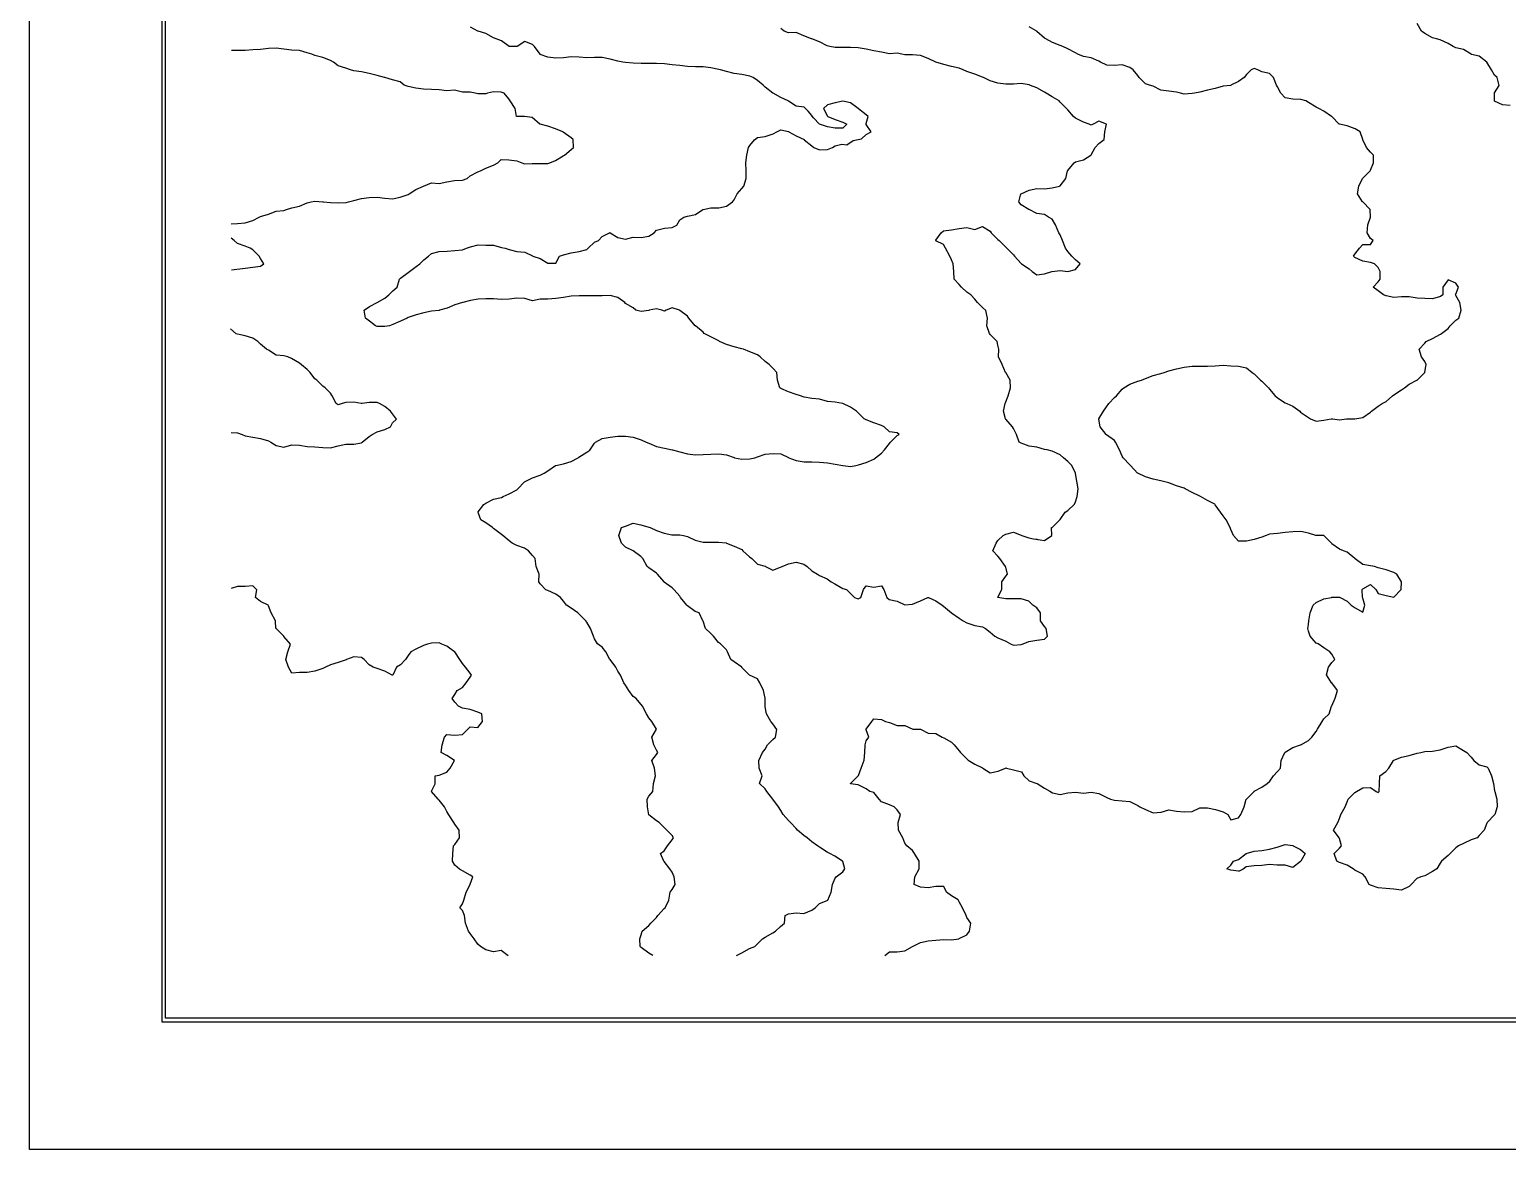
# Model space of a CAD drawing. Extents: x 597 to 1462, y 540 to 1101.
# Drawn here: x 596.9 to 783.2, y 540 to 681.2 of the extents above; entities that cross this region are included whole.
import ezdxf

# ---------------------------------------------------------------- set-up
doc = ezdxf.new("R2010")
doc.units = 0
for name, color, linetype in [('Frame_Outer', 7, 'CONTINUOUS'), ('Gridlinescont', 7, 'CONTINUOUS'), ('TEST', 7, 'CONTINUOUS')]:
    doc.layers.add(name, color=color, linetype=linetype)

msp = doc.modelspace()

# ---------------------------------------------------------------- linework, layer by layer
at = {"layer": 'Frame_Outer', "color": 7}
msp.add_lwpolyline([(596.917639, 1100.637229), (1462.392328, 1100.637229), (1462.392328, 539.962512), (596.917639, 539.962512), (596.917639, 1100.637229), (1462.392328, 1100.637229), (1462.392328, 539.962512), (596.917639, 539.962512), (596.917639, 1100.637229), (1462.392328, 1100.637229), (1462.392328, 539.962512), (596.917639, 539.962512), (596.917639, 1100.637229)], close=True, dxfattribs=at)
at = {"layer": 'Gridlinescont', "color": 7}
for points in [[(613.57383, 1084.539739), (613.57383, 556.05999)], [(613.57383, 556.060018), (1445.736137, 556.060018)]]:
    msp.add_lwpolyline(points, dxfattribs=at)
msp.add_lwpolyline([(614.04912, 1084.06444), (1445.260818, 1084.06444), (1445.260818, 556.535283), (614.04912, 556.535283), (614.04912, 1084.06444)], close=True, dxfattribs=at)
at = {"layer": 'TEST', "color": 7}
for points in [[(783.581985, 671.614976), (782.603662, 671.712738), (781.625225, 672.170389), (781.604623, 672.202901), (781.612808, 673.181309), (781.624661, 673.206145), (782.183743, 674.160564), (781.95091, 675.138972), (781.624746, 675.46508), (781.233614, 676.117324), (780.646563, 677.079645), (780.63471, 677.096296), (779.670159, 677.857252), (778.691836, 678.062681), (778.659324, 678.074535), (777.712525, 678.661557), (776.734117, 678.889875), (776.408009, 679.053112), (775.755765, 679.4443), (774.777357, 679.89151), (774.288181, 680.03152), (773.799034, 680.171418), (772.820598, 680.683933), (772.401328, 681.010097), (771.842274, 681.964545)], [(675.505832, 564.412284), (674.986599, 564.713082), (674.008248, 565.41192), (673.885848, 565.551507), (673.845264, 566.529859), (674.008586, 567.019035), (674.171824, 567.508267), (674.987164, 568.207106), (675.23185, 568.486618), (675.965572, 569.220396), (676.128894, 569.465083), (676.944234, 570.35445), (677.053058, 570.443265), (677.5034, 571.421673), (677.678181, 572.399996), (677.922867, 572.726161), (678.314027, 573.378348), (678.167074, 574.356756), (677.922388, 574.943806), (677.642959, 575.334995), (676.944149, 576.294155), (676.897159, 576.314757), (676.454578, 577.293109), (676.943754, 577.619245), (677.33497, 578.271517), (677.921992, 579.005295), (678.08523, 579.250021), (677.921992, 579.5761), (677.269749, 580.228429), (676.943584, 580.554508), (676.291341, 581.206752), (675.965176, 581.402417), (674.986825, 582.171303), (674.974972, 582.183156), (674.810859, 583.161508), (674.794208, 584.139803), (674.989845, 584.506946), (675.47902, 585.118409), (675.60142, 586.096817), (675.828496, 587.07514), (675.688514, 588.053492), (675.38123, 589.0319), (675.968253, 589.765677), (676.13149, 590.01042), (675.968253, 590.336472), (675.642088, 590.988828), (675.380976, 591.967152), (675.944207, 592.945475), (675.380976, 593.923911), (674.989845, 594.413031), (674.71036, 594.902319), (674.207158, 595.880614), (674.011578, 596.076194), (673.359334, 596.85891), (673.033283, 597.076192), (672.462545, 597.837148), (672.054931, 598.535987), (671.859351, 598.815472), (671.402772, 599.793823), (671.07658, 600.282999), (670.831893, 600.772231), (670.098115, 601.734552), (670.086262, 601.751204), (669.554781, 602.729555), (669.120018, 603.288609), (668.532911, 603.707963), (668.141779, 604.360179), (668.001768, 604.686286), (667.652377, 605.664694), (667.163202, 606.47995), (667.040802, 606.643272), (666.184709, 607.499365), (666.021472, 607.62168), (665.206132, 608.233142), (664.619194, 608.600172), (664.227978, 609.089348), (663.836733, 609.57858), (663.249795, 609.997906), (662.271387, 610.434617), (662.026672, 610.557017), (661.292866, 611.290823), (661.130052, 611.535509), (661.154888, 612.513833), (660.80544, 613.492241), (660.642147, 614.470592), (660.316039, 614.861809), (659.826807, 615.448831), (659.337631, 615.774939), (658.359279, 616.133812), (657.772285, 616.427154), (657.381041, 616.706667), (656.565701, 617.405506), (656.402463, 617.514359), (655.424112, 618.261768), (655.284158, 618.384083), (654.445534, 618.971105), (653.793319, 619.362322), (653.467126, 620.294078), (653.442291, 620.341068), (653.467126, 620.37358), (654.200932, 621.320351), (654.445647, 621.483589), (655.424055, 621.972764), (656.402407, 622.201167), (656.647094, 622.298957), (657.380815, 622.625121), (658.359223, 623.168681), (658.468076, 623.277534), (659.3378, 624.147146), (659.501038, 624.255999), (660.316378, 624.663556), (661.294673, 624.98972), (661.783961, 625.234435), (662.273024, 625.560514), (663.235458, 626.212843), (663.25211, 626.220745), (664.230518, 626.433512), (665.208813, 626.705208), (666.089374, 627.194384), (666.187164, 627.255682), (667.165572, 627.901181), (667.573129, 628.172876), (668.143839, 629.028969), (668.283821, 629.151312), (669.122416, 629.640545), (670.100824, 629.780442), (671.079176, 629.934366), (672.057584, 629.901854), (673.035879, 629.80604), (674.014315, 629.454984), (674.666503, 629.153824), (674.992639, 629.014322), (675.970962, 628.620198), (676.94937, 628.393094), (677.927806, 628.187665), (677.974796, 628.175811), (678.906609, 627.931125), (679.884961, 627.68641), (680.863369, 627.553032), (681.841777, 627.589692), (682.8201, 627.643032), (683.798452, 627.687623), (684.77686, 627.574706), (685.755211, 627.207196), (685.787723, 627.199012), (686.734522, 627.00346), (687.712818, 627.059171), (688.365118, 627.199097), (688.691282, 627.30795), (689.669577, 627.634114), (690.647985, 627.732722), (691.626337, 627.688103), (692.60466, 627.208551), (692.625262, 627.200367), (693.584507, 626.850976), (694.562859, 626.685255), (695.541267, 626.685255), (696.519618, 626.652743), (697.498026, 626.569995), (698.476322, 626.39736), (699.454758, 626.232062), (699.501748, 626.223878), (700.433561, 626.083867), (701.085833, 626.223878), (701.411884, 626.312665), (702.390292, 626.615094), (703.368644, 627.006226), (703.564224, 627.201862), (704.346995, 627.760888), (704.713997, 628.180214), (705.32546, 628.995554), (705.46547, 629.158791), (706.304037, 629.997358), (706.548752, 630.136974), (706.304037, 630.332554), (705.325742, 630.463025), (704.67347, 631.115382), (704.347278, 631.278224), (703.36887, 631.604303), (702.390546, 631.984936), (702.14586, 632.093705), (701.412054, 632.827511), (701.167367, 633.072198), (700.433561, 633.561458), (699.455153, 634.036861), (699.408163, 634.048715), (698.476434, 634.18864), (697.498026, 634.274549), (696.519675, 634.582312), (695.541323, 634.677647), (694.562915, 634.817544), (693.975893, 635.027038), (693.584677, 635.157622), (692.606353, 635.51644), (691.628002, 635.940507), (691.487991, 636.005785), (691.208507, 636.984136), (691.138431, 637.962431), (690.649255, 638.45172), (690.160023, 638.940896), (689.670847, 639.332084), (689.018603, 639.91905), (688.692439, 640.185891), (687.714088, 640.571294), (686.931429, 640.897458), (686.735849, 640.951616), (685.757441, 641.168899), (684.779033, 641.472542), (683.922996, 641.87516), (683.80071, 641.950796), (682.822302, 642.425973), (681.96618, 642.853963), (681.843865, 643.049515), (680.865429, 643.823453), (680.853576, 643.831638), (680.028697, 644.809933), (679.888799, 645.054648), (678.910448, 645.756816), (678.877936, 645.789328), (677.931052, 646.115493), (677.197274, 645.789328), (676.952531, 645.70057), (676.62648, 645.789328), (675.974236, 645.984908), (675.042451, 645.789328), (674.995489, 645.781144), (674.017081, 645.648951), (673.364922, 645.788962), (673.03873, 646.115041), (672.060406, 646.645054), (671.951553, 646.76737), (671.081829, 647.419613), (670.103506, 647.670452), (669.125098, 647.615504), (668.146774, 647.607602), (667.168423, 647.624253), (666.190015, 647.607602), (665.211607, 647.57509), (664.233255, 647.421645), (663.254932, 647.258803), (662.276524, 647.188727), (661.298116, 647.205378), (660.319764, 646.988096), (659.341413, 647.292529), (658.363005, 647.329133), (657.384597, 647.18963), (656.406273, 647.172979), (655.427922, 647.22155), (654.449514, 647.258182), (653.47119, 647.176733), (652.492754, 647.013496), (651.545983, 646.768781), (651.513471, 646.760596), (650.535063, 646.476624), (649.556712, 646.058568), (648.609913, 645.791756), (648.577401, 645.783571), (647.598993, 645.667352), (646.620641, 645.484077), (645.642233, 645.230754), (644.663882, 644.876819), (644.523928, 644.811513), (643.685304, 644.420297), (642.707009, 643.996342), (642.315793, 643.83302), (641.728742, 643.728288), (640.750334, 643.7608), (640.533108, 643.833274), (639.772152, 644.404012), (639.28292, 644.811541), (639.119682, 645.789949), (639.771926, 646.279125), (640.726458, 646.768273), (640.751294, 646.776457), (641.729589, 647.31028), (642.218878, 647.745128), (642.707997, 648.234304), (643.267107, 648.72348), (643.54662, 649.701888), (643.686518, 649.824175), (644.664926, 650.571584), (644.804936, 650.680381), (645.643503, 651.332653), (646.132679, 651.658789), (646.621855, 652.147936), (647.208962, 652.637112), (647.600093, 652.963276), (648.578501, 653.19611), (649.556825, 653.248688), (650.535233, 653.321924), (651.513584, 653.398378), (652.002816, 653.615689), (652.491992, 653.811269), (653.470344, 654.060443), (654.448752, 654.023783), (655.427075, 654.007132), (656.405483, 653.724458), (656.894659, 653.615576), (657.383835, 653.476018), (658.362243, 653.224332), (659.340594, 653.12657), (660.319002, 652.656529), (660.365174, 652.635927), (661.29693, 652.309875), (662.275338, 651.74656), (663.253746, 651.74656), (663.742922, 652.635927), (664.232098, 652.798854), (665.210421, 653.05497), (666.188829, 653.194924), (667.167237, 653.451097), (667.362817, 653.614335), (668.145589, 654.397106), (668.634652, 654.592686), (669.12394, 655.081862), (670.013364, 655.571038), (670.102179, 655.595873), (670.134691, 655.571038), (671.08149, 654.983987), (672.059898, 654.755698), (673.03825, 655.011843), (674.016658, 654.983056), (674.994981, 655.13523), (675.647225, 655.570078), (675.973389, 655.896186), (676.951797, 656.157298), (677.930149, 656.222576), (678.517171, 656.548768), (678.908331, 657.200928), (679.397563, 657.527064), (679.886739, 657.649463), (680.865062, 657.853228), (681.819566, 658.505415), (681.844402, 658.5136), (682.822753, 658.699386), (683.801161, 658.719989), (684.779513, 658.921749), (685.5622, 659.48086), (685.757836, 659.725546), (686.124866, 660.459352), (686.736329, 661.158191), (686.95364, 661.437676), (687.269926, 662.416027), (687.269926, 663.394435), (687.225307, 664.372787), (687.347707, 665.351195), (687.574811, 666.329518), (687.714737, 666.574205), (688.301787, 667.308011), (688.692891, 667.587496), (689.671355, 667.726998), (690.649763, 668.041732), (691.138911, 668.286419), (691.628058, 668.531134), (692.60641, 668.33307), (692.638922, 668.286108), (693.585806, 667.796848), (694.564129, 667.321445), (694.588964, 667.309591), (695.543496, 666.526904), (695.788183, 666.331324), (696.521989, 666.037898), (697.500312, 666.087287), (698.152669, 666.331974), (698.47872, 666.52761), (699.325839, 666.731064), (699.971958, 666.640979), (700.75727, 667.185724), (701.799996, 667.418557), (702.39224, 667.962315), (703.044455, 668.288479), (702.39224, 669.220208), (702.39224, 669.358384), (702.636954, 670.247863), (702.39224, 670.443443), (701.413832, 671.194606), (701.38132, 671.227118), (700.434492, 671.960896), (699.456084, 672.174058), (698.477733, 671.960896), (697.499325, 671.716181), (697.010177, 671.226949), (697.499325, 670.29522), (697.546315, 670.248202), (698.478071, 669.856957), (699.456508, 669.514509), (699.945655, 669.269794), (699.456508, 668.780618), (698.478071, 668.780618), (697.499748, 668.943489), (696.521396, 669.250349), (696.488884, 669.270951), (695.745596, 670.056234), (695.349102, 670.624574), (695.067218, 670.906852), (694.563903, 671.391964), (693.585608, 671.555201), (692.607144, 672.183569), (692.574632, 672.208405), (691.627861, 672.627702), (690.649537, 673.170782), (690.632886, 673.187434), (689.670565, 673.921155), (689.425822, 674.165842), (688.692044, 674.752892), (688.132962, 675.14408), (687.713636, 675.307374), (686.735313, 675.524657), (685.756989, 675.665853), (684.778581, 675.912543), (684.044775, 676.122065), (683.80006, 676.173824), (682.821652, 676.355124), (681.843301, 676.494626), (680.864893, 676.515229), (679.88657, 676.547741), (678.908162, 676.649284), (677.92981, 676.748683), (676.951515, 676.883331), (675.97305, 676.919935), (674.994755, 676.903284), (674.016347, 676.919935), (673.037996, 676.952447), (672.059588, 677.050266), (671.73348, 677.098836), (671.081264, 677.213813), (670.102856, 677.478989), (669.124505, 677.657834), (668.146097, 677.657834), (667.167745, 677.649649), (666.189337, 677.732284), (665.211014, 677.752886), (664.232606, 677.644033), (663.254254, 677.589874), (662.275846, 677.723253), (661.297495, 678.070273), (661.280844, 678.078458), (660.563153, 679.056809), (660.318466, 679.301496), (659.340058, 679.709138), (658.408273, 679.056866), (658.361311, 679.045012), (657.382903, 679.045012), (657.366252, 679.053197), (656.403931, 679.787003), (655.751687, 680.031689), (655.425523, 680.171587), (654.447171, 680.684102), (653.46882, 680.996353), (653.421858, 681.008206), (652.490045, 681.497439)], [(724.877956, 616.756649), (725.80977, 617.408921), (725.767549, 618.387216), (725.856421, 618.407818), (726.815553, 619.367035), (726.836155, 619.39187), (727.488484, 620.346402), (727.814563, 620.563629), (728.670656, 621.324585), (728.792971, 621.650749), (728.988636, 622.302993), (729.119164, 623.281401), (728.971025, 624.259724), (728.792971, 625.191565), (728.785069, 625.238555), (728.337295, 626.216963), (727.815579, 626.738708), (727.28867, 627.195315), (726.837171, 627.562317), (725.858763, 628.034051), (725.206576, 628.173949), (724.880412, 628.249612), (723.902088, 628.529887), (722.92368, 628.66335), (721.945272, 629.03038), (721.700529, 629.152752), (721.333528, 630.131103), (720.966441, 630.864881), (720.82691, 631.109568), (719.988287, 632.071889), (719.976434, 632.08854), (719.693675, 633.066892), (719.917082, 634.0453), (719.987186, 634.24088), (720.313322, 635.023567), (720.609571, 636.001975), (720.545845, 636.980298), (719.986791, 637.93483), (719.978607, 637.959666), (719.52787, 638.938017), (719.091413, 639.916425), (719.1202, 640.894833), (719.011318, 641.383924), (718.888947, 641.873156), (718.03291, 642.729165), (717.924086, 642.851564), (717.613528, 643.829916), (717.706746, 644.808324), (717.473913, 645.786676), (717.054672, 646.153734), (716.443181, 646.765253), (716.076094, 647.18455), (715.586947, 647.743548), (715.097771, 648.099176), (714.412874, 648.721815), (714.119532, 649.047894), (713.467176, 649.700166), (713.434664, 650.678574), (713.358238, 651.656926), (713.141012, 652.146158), (712.9237, 652.635334), (712.407347, 653.613629), (712.16266, 654.102805), (711.184337, 654.572874), (711.137347, 654.593476), (711.184337, 654.618312), (711.83658, 655.572788), (712.16266, 655.817474), (713.141068, 655.939846), (714.119476, 656.11663), (715.097828, 656.225483), (716.076179, 655.99265), (717.054587, 656.356011), (718.032995, 655.769045), (718.155282, 655.57338), (719.011403, 654.717316), (719.150906, 654.594972), (719.989585, 653.756321), (720.129483, 653.616395), (720.968078, 652.777828), (721.10806, 652.637846), (721.946627, 651.675609), (721.971463, 651.658958), (722.925995, 651.006714), (723.317211, 650.68055), (723.904233, 650.261196), (724.882585, 650.401206), (725.814426, 650.680719), (725.861388, 650.692573), (726.83974, 650.818613), (727.818148, 650.702761), (728.796556, 650.923318), (729.383493, 651.657124), (728.796556, 652.146299), (728.307323, 652.635447), (727.818148, 653.222497), (727.538635, 653.613686), (727.133166, 654.59215), (726.83974, 655.325843), (726.676897, 655.570558), (726.280798, 656.548966), (725.861501, 657.282744), (725.372325, 657.52743), (724.883149, 657.853538), (723.904741, 658.016832), (722.92639, 658.492235), (722.893878, 658.504089), (721.947079, 659.091139), (721.620914, 659.482356), (721.900399, 660.460679), (721.947417, 660.481281), (722.925712, 660.951238), (723.90412, 661.160731), (724.882472, 661.113769), (725.86088, 661.244297), (726.750303, 661.439934), (726.839062, 661.472446), (727.57284, 662.419216), (727.786115, 663.397653), (727.818627, 663.418255), (728.633883, 664.377472), (728.797205, 664.517002), (729.775528, 664.768632), (730.722355, 665.355654), (730.754867, 665.402644), (731.2441, 666.334457), (731.733275, 666.823633), (732.385519, 667.312809), (732.466968, 668.291217), (732.680159, 669.269625), (731.733332, 669.636626), (730.999554, 669.269625), (730.754867, 669.129642), (730.510124, 669.269625), (729.776346, 669.536381), (728.797995, 670.003402), (728.51851, 670.248146), (727.819672, 671.063373), (727.656434, 671.22661), (726.841122, 672.042006), (726.718723, 672.204877), (725.862602, 672.694053), (725.101646, 673.183285), (724.884363, 673.292138), (723.90604, 673.835642), (723.090784, 674.161778), (722.927462, 674.206369), (721.949054, 674.384338), (720.970703, 674.289455), (719.992351, 674.289455), (719.013943, 674.433473), (718.03562, 674.748574), (717.196968, 675.13979), (717.057071, 675.205097), (716.078634, 675.568063), (715.100311, 675.908959), (714.611135, 676.118452), (714.12196, 676.327946), (713.143552, 676.52601), (712.165228, 676.795616), (711.18682, 677.089071), (711.166218, 677.096973), (710.207029, 677.541699), (709.228621, 677.924703), (708.250298, 678.026162), (707.27189, 678.00556), (706.880758, 678.073236), (706.293651, 678.236107), (705.3153, 678.138289), (704.336948, 678.360934), (703.35854, 678.507774), (702.380132, 678.725113), (701.401809, 678.89693), (700.423457, 678.94869), (699.445049, 678.936836), (698.466641, 678.920185), (697.814454, 679.05077), (697.48829, 679.139528), (696.509995, 679.637651), (695.531558, 680.021473), (695.506723, 680.029657), (694.552191, 680.385286), (693.573783, 680.812175), (692.595431, 680.763604), (692.036349, 681.008291), (691.61708, 681.334455)], [(704.726556, 564.416912), (705.31784, 564.879), (706.296248, 564.879), (707.274571, 565.022623), (708.236892, 565.55622), (708.252697, 565.564405), (709.231105, 566.045566), (710.209513, 566.267731), (711.187864, 566.37173), (712.166216, 566.459247), (713.144624, 566.383583), (714.076352, 566.534262), (714.123371, 566.546115), (715.101779, 567.02149), (715.42783, 567.510666), (715.5907, 568.489102), (715.101609, 569.222908), (714.992756, 569.467595), (714.542358, 570.445918), (714.123117, 571.179724), (713.983106, 571.424411), (713.144539, 571.958008), (712.533048, 572.402734), (712.165962, 573.13654), (711.187639, 573.13654), (710.209287, 572.946294), (709.230879, 573.025147), (708.448192, 573.38069), (708.53204, 574.359014), (709.067811, 575.337422), (709.092647, 576.31583), (708.498597, 577.294181), (708.25391, 577.685398), (707.520104, 578.272364), (707.27539, 578.598528), (707.030703, 579.250783), (706.459993, 580.229191), (706.419381, 581.207514), (706.716477, 582.185866), (706.297151, 582.772973), (705.905991, 583.164104), (705.318969, 583.430946), (704.340645, 583.816376), (704.014481, 584.142512), (703.362237, 584.981192), (702.873062, 585.12109), (702.383829, 585.447254), (701.405478, 585.95977), (700.427126, 586.08327), (700.410475, 586.099921), (700.427126, 586.132433), (701.373954, 587.079317), (701.406466, 587.111829), (701.773467, 588.0586), (702.140554, 589.036951), (702.222031, 590.015359), (702.246867, 590.993711), (702.386821, 591.482943), (702.712957, 591.972119), (702.386821, 592.861599), (702.374968, 592.950386), (702.386821, 592.982898), (703.120599, 593.929669), (703.365285, 594.255776), (704.343693, 594.174384), (704.832869, 593.929669), (705.322101, 593.789715), (706.300453, 593.440267), (707.278776, 593.440267), (708.257184, 592.964892), (709.23562, 592.964892), (709.260456, 592.953039), (710.214988, 592.463863), (711.193311, 592.409704), (711.97597, 591.974828), (712.17155, 591.852541), (713.149958, 591.322584), (713.476066, 590.99642), (714.128366, 590.213762), (714.267897, 590.018182), (715.106492, 589.179502), (715.269814, 589.039604), (716.085069, 588.550428), (717.063477, 588.075025), (717.095989, 588.063172), (718.042788, 587.476178), (719.02114, 587.67173), (719.952868, 588.062946), (719.999858, 588.074799), (720.088645, 588.062946), (720.978125, 587.818259), (721.95642, 587.573544), (722.282584, 587.084369), (722.934828, 586.432125), (723.913264, 586.125236), (723.945776, 586.104634), (724.892576, 585.517584), (725.544848, 585.126396), (725.870899, 584.930816), (726.849307, 584.735151), (727.827715, 584.930816), (728.806066, 585.004052), (729.784418, 584.908661), (730.762826, 585.028182), (731.741149, 584.83263), (732.719557, 584.365101), (733.208733, 584.147875), (733.697909, 584.008288), (734.676317, 583.938212), (735.654668, 583.854364), (736.633076, 583.332535), (736.877763, 583.169297), (737.611541, 582.843133), (738.589892, 582.435604), (739.568216, 582.516997), (740.546624, 582.792813), (741.52506, 582.609876), (742.503383, 582.539829), (743.481735, 582.597967), (744.460143, 583.046361), (745.438466, 583.058215), (746.416874, 582.84096), (747.395226, 582.555746), (747.982248, 582.18866), (748.373464, 581.536388), (749.351816, 581.7975), (749.631301, 582.18866), (750.050655, 583.167068), (750.318201, 584.145363), (750.330055, 584.157216), (751.296271, 585.123545), (751.308124, 585.135398), (752.286419, 585.665186), (752.938691, 586.100034), (753.264884, 586.426085), (753.754003, 587.078357), (754.243179, 587.63744), (754.610293, 588.056709), (754.73258, 589.035117), (755.19788, 590.013525), (755.222716, 590.046037), (756.201067, 590.666672), (757.132796, 590.992836), (757.179757, 591.004689), (758.158109, 591.53617), (758.592957, 591.971018), (759.136517, 592.669857), (759.314486, 592.949257), (759.897529, 593.927693), (760.114868, 594.253829), (760.767112, 594.906101), (761.079306, 595.884509), (761.09116, 595.917021), (761.510514, 596.863848), (761.824712, 597.842144), (761.090934, 598.788971), (761.066098, 598.821483), (760.437674, 599.799891), (760.670508, 600.778214), (761.089833, 601.365265), (761.481078, 601.756396), (761.089833, 602.408725), (760.845118, 602.734804), (760.111425, 603.224037), (759.377648, 603.713212), (759.132933, 603.822066), (758.350274, 604.69179), (758.154581, 605.343949), (758.078946, 605.670141), (758.154581, 606.159317), (758.219887, 606.648465), (758.350387, 607.626873), (758.741632, 608.605281), (759.132792, 608.960824), (760.1112, 609.387742), (761.042928, 609.583406), (761.089918, 609.59526), (762.068241, 609.603444), (762.157057, 609.582842), (763.04648, 609.093582), (763.535656, 608.604434), (764.024832, 608.278354), (765.00324, 607.715039), (765.247954, 608.604434), (765.00324, 609.493886), (764.956278, 609.582673), (764.914057, 610.560996), (765.002873, 610.649811), (765.981168, 611.213099), (766.63344, 610.560855), (766.959604, 610.071707), (767.937927, 609.826964), (768.916279, 609.628957), (769.84812, 610.56077), (769.864771, 611.539122), (769.309273, 612.517445), (768.918057, 612.734728), (767.939705, 613.076443), (766.96141, 613.332616), (766.472234, 613.495853), (765.982946, 613.577302), (765.004651, 613.713192), (764.026243, 614.458118), (764.00564, 614.473922), (763.046424, 615.28915), (762.557248, 615.4525), (762.0681, 615.64808), (761.089749, 616.34181), (761.064913, 616.430597), (760.110381, 617.385101), (759.132086, 617.396954), (759.099574, 617.408808), (758.152747, 617.702234), (757.174395, 617.897814), (756.196072, 617.861154), (755.217664, 617.776459), (754.239256, 617.639807), (753.260904, 617.542807), (752.841607, 617.409457), (752.282609, 617.164742), (751.304145, 616.891353), (750.32585, 616.656855), (749.347442, 616.677457), (748.69517, 617.411263), (748.36909, 618.145041), (748.293454, 618.389728), (747.781644, 619.368164), (747.390513, 619.857311), (747.064348, 620.346487), (746.412105, 621.24957), (746.33074, 621.324415), (745.433838, 621.792312), (744.530783, 622.302852), (744.455119, 622.335364), (743.476796, 622.807719), (742.613535, 623.281147), (742.498557, 623.344026), (741.520206, 623.672194), (740.541798, 624.024548), (739.703174, 624.259385), (739.56322, 624.299969), (738.584869, 624.483357), (737.606546, 624.771393), (736.628138, 625.234435), (736.619953, 625.242619), (735.713738, 626.221027), (735.648431, 626.291103), (734.800551, 627.199605), (734.670023, 627.37763), (734.343859, 628.178069), (733.844523, 629.156477), (733.691446, 629.378642), (732.713151, 630.090238), (732.637487, 630.134829), (731.8975, 631.113237), (731.73415, 632.044965), (731.725966, 632.091983), (731.73415, 632.103837), (732.304888, 633.068388), (732.712502, 633.611948), (732.991902, 634.046852), (733.69074, 634.799398), (733.935455, 635.025316), (734.669261, 635.825755), (734.864898, 636.003781), (735.647585, 636.464142), (736.625993, 636.842291), (737.115168, 636.982245), (737.604316, 637.177769), (738.582639, 637.569014), (739.561047, 637.82688), (739.980317, 637.96023), (740.539399, 638.177456), (741.517807, 638.394796), (742.496158, 638.632568), (743.474566, 638.742606), (744.45289, 638.75446), (745.431241, 638.766313), (746.409649, 638.808505), (747.388057, 638.873783), (748.366409, 638.798938), (749.344732, 638.762306), (750.32314, 638.548748), (751.056946, 637.961698), (751.301633, 637.798376), (752.116916, 636.983148), (752.28021, 636.843138), (753.118777, 636.004571), (753.258731, 635.864674), (753.910947, 635.025994), (754.237139, 634.759237), (755.215547, 634.129204), (755.411127, 634.047727), (756.19387, 633.692183), (757.049879, 633.069545), (757.172278, 632.947258), (758.15063, 632.254233), (758.395317, 632.090996), (759.129038, 631.824126), (760.107446, 631.928069), (761.039174, 632.091362), (761.086164, 632.099265), (761.174952, 632.091362), (762.064431, 631.993601), (762.953911, 632.091362), (763.04267, 632.099265), (764.021022, 632.099265), (764.99943, 632.267469), (765.977753, 632.959196), (766.117763, 633.068077), (766.95633, 633.720321), (767.445591, 634.046372), (767.934738, 634.291087), (768.735205, 635.024893), (768.913231, 635.14718), (769.891582, 635.773064), (770.247211, 636.00347), (770.869849, 636.459993), (771.836122, 636.981766), (771.847975, 636.993619), (772.814191, 637.959948), (772.826044, 638.00691), (773.004014, 638.938666), (772.826044, 639.329883), (772.406719, 639.916877), (772.092097, 640.895285), (772.825875, 641.629062), (772.989141, 641.873749), (773.804452, 642.250234), (774.782804, 642.787105), (774.922814, 642.852383), (775.761381, 643.504683), (776.028222, 643.830734), (776.739733, 644.542301), (777.106791, 644.809142), (777.391948, 645.78755), (777.228711, 646.765902), (776.739564, 647.655382), (776.692574, 647.744169), (776.739564, 647.832928), (777.065615, 648.722351), (776.739564, 649.211583), (775.761156, 649.654164), (775.108912, 648.722351), (775.108912, 647.744), (774.782748, 647.548363), (773.804396, 647.254993), (772.825988, 647.299556), (771.847636, 647.324392), (770.869228, 647.499115), (769.890905, 647.483311), (768.912497, 647.418033), (767.934146, 647.635316), (767.607981, 647.744197), (766.955738, 648.233316), (766.303494, 648.722492), (766.955738, 649.374764), (767.200452, 649.7009), (767.200452, 650.679365), (766.955738, 651.168484), (766.466562, 651.65766), (765.977386, 651.82101), (764.998978, 651.984247), (764.02057, 652.44077), (763.82499, 652.636406), (764.02057, 652.881093), (764.60762, 653.614814), (764.998809, 654.104047), (765.97716, 654.104047), (766.303324, 654.593222), (765.97716, 654.837937), (765.557919, 655.571743), (765.651165, 656.550038), (765.96336, 657.528475), (765.955175, 658.506798), (765.0007, 659.46133), (764.984048, 659.486166), (764.347778, 660.464517), (764.511129, 661.442925), (764.976372, 662.421248), (765.001208, 662.446084), (765.95574, 663.400588), (765.980575, 663.447606), (766.371707, 664.379391), (766.371707, 665.357742), (765.980575, 665.748987), (765.491315, 666.336009), (765.002139, 667.282808), (764.990286, 667.31532), (764.678035, 668.293728), (764.025791, 668.684888), (763.047383, 669.076105), (762.06906, 669.252494), (762.044224, 669.273096), (761.08972, 670.227628), (761.064885, 670.252464), (760.110353, 670.904623), (759.458109, 671.230787), (759.131945, 671.426339), (758.153593, 672.013446), (757.827429, 672.209026), (757.175185, 672.386995), (756.196834, 672.427607), (755.21851, 672.576987), (754.67495, 673.188506), (754.240102, 673.971165), (754.117703, 674.166801), (753.750701, 675.145153), (753.26144, 675.634385), (752.283117, 675.8791), (751.793857, 676.123786), (751.304709, 676.274408), (750.913577, 676.123786), (750.326527, 675.536792), (750.047014, 675.145548), (749.348175, 674.656372), (748.389043, 674.167196), (748.368441, 674.155343), (747.390118, 674.06046), (746.411681, 673.761699), (745.433273, 673.540296), (744.45495, 673.313192), (743.802706, 673.190905), (743.476598, 673.115241), (742.49819, 673.060321), (742.009015, 673.190792), (741.519867, 673.32132), (740.541431, 673.416711), (739.563108, 673.557907), (738.5847, 674.04697), (738.095524, 674.169369), (737.606348, 674.332607), (736.791036, 675.147947), (736.628194, 675.39269), (736.041059, 676.126468), (735.649927, 676.40598), (734.671519, 676.748824), (733.693196, 676.653066), (732.714844, 676.701636), (731.953888, 677.104311), (731.736606, 677.219317), (730.758169, 677.614569), (729.779846, 677.819236), (729.095034, 678.082719), (728.801579, 678.245561), (727.823256, 678.781417), (727.171012, 679.060901), (726.844848, 679.175879), (725.866524, 679.549908), (725.027929, 680.039084), (724.887947, 680.114719), (723.909596, 680.95258), (723.820808, 681.017915), (722.931442, 681.532858)], [(622.343801, 656.679127), (623.117457, 656.72242), (624.09578, 656.838187), (625.074103, 657.131614), (625.856875, 657.522746), (626.052455, 657.611533), (627.030778, 657.913962), (628.009186, 658.283447), (628.987538, 658.3923), (629.313674, 658.501182), (629.965946, 658.718465), (630.944297, 658.935804), (631.922705, 659.356964), (632.411881, 659.479364), (632.901, 659.560813), (633.879437, 659.488339), (633.968224, 659.480154), (634.857619, 659.398705), (635.836027, 659.329419), (636.814378, 659.398705), (637.140514, 659.480154), (637.792674, 659.630748), (638.77111, 659.883168), (639.749546, 660.002322), (640.727841, 660.0676), (641.706193, 659.937016), (642.684601, 659.856808), (643.662924, 660.039744), (644.641332, 660.383886), (644.781342, 660.45955), (645.619909, 661.046544), (646.574441, 661.437704), (646.599277, 661.458306), (647.577685, 661.858554), (648.556036, 661.765223), (649.534444, 661.998056), (650.512796, 662.172836), (651.491091, 662.193439), (652.078198, 662.419301), (652.469358, 662.745437), (653.447766, 663.2472), (653.773958, 663.397766), (654.426174, 663.723873), (655.404526, 664.07493), (655.963608, 664.376174), (656.382934, 664.795443), (657.361285, 664.752432), (658.339693, 664.655856), (658.991937, 664.376343), (659.318016, 664.26749), (660.296424, 664.315242), (661.274776, 664.323426), (662.253184, 664.315242), (662.497871, 664.376597), (663.231592, 664.670023), (664.21, 665.256989), (664.373237, 665.354836), (665.188577, 666.053674), (665.514657, 666.333102), (665.433264, 667.31151), (665.188577, 667.556197), (664.210169, 668.273945), (664.163208, 668.290596), (663.231366, 668.681812), (662.253015, 669.024317), (661.274607, 669.257941), (661.254004, 669.269794), (660.294872, 670.085162), (659.316521, 670.236123), (658.338113, 670.236123), (658.31751, 670.247976), (658.14115, 671.226384), (657.521559, 672.204736), (657.358209, 672.449422), (656.771271, 673.1832), (656.380027, 673.28099), (655.401732, 673.337548), (654.667926, 673.183285), (654.423211, 673.085495), (653.444803, 673.102146), (653.118695, 673.183539), (652.466479, 673.292392), (651.488071, 673.292392), (650.50972, 673.556383), (649.531312, 673.487069), (648.55296, 673.613053), (647.574552, 673.649685), (646.596229, 673.691878), (645.617821, 673.789272), (644.639469, 673.999246), (644.150322, 674.167845), (643.661061, 674.612571), (642.682738, 674.840466), (641.704302, 675.14044), (641.67179, 675.148624), (640.725019, 675.41538), (639.746667, 675.675222), (638.768259, 675.882317), (637.789936, 675.996448), (637.398691, 676.12706), (636.811697, 676.336554), (635.833233, 676.615982), (635.22177, 677.105158), (634.854768, 677.300794), (633.87636, 677.664127), (632.898009, 677.943612), (632.506792, 678.083566), (631.91977, 678.279202), (630.941447, 678.572572), (629.963095, 678.609176), (628.984687, 678.704991), (628.006279, 678.835095), (627.027928, 678.826911), (626.049604, 678.676712), (625.071196, 678.647926), (624.092788, 678.566476), (623.114437, 678.53769), (622.363641, 678.544463)], [(622.388787, 650.888322), (624.095385, 651.109754), (625.073708, 651.218635), (626.052144, 651.374139), (626.443333, 651.653539), (626.052144, 652.305811), (625.856564, 652.631947), (625.073793, 653.414634), (624.747713, 653.610214), (624.095385, 653.889727), (623.117062, 654.197011), (622.725817, 654.588227), (622.34366, 654.902115)], [(622.34095, 630.382761), (623.114522, 630.350305), (623.725984, 630.128084), (624.092986, 629.964846), (625.071422, 629.772145), (626.04983, 629.638654), (627.028154, 629.312574), (627.354318, 629.149252), (628.006477, 628.75812), (628.984885, 628.547357), (629.963349, 628.823144), (630.941644, 628.794358), (631.919996, 628.606511), (632.898404, 628.563528), (633.876727, 628.49825), (634.855164, 628.451232), (635.833487, 628.705345), (636.811895, 628.924236), (637.790246, 628.916334), (638.768654, 629.076806), (638.866416, 629.146882), (639.747006, 629.880659), (640.114008, 630.125346), (640.72547, 630.451454), (641.703878, 630.777618), (642.402717, 631.103754), (642.68223, 631.59293), (643.171378, 632.082106), (642.68223, 632.734378), (642.437543, 633.060457), (641.703737, 633.647479), (641.051465, 634.038696), (640.725329, 634.178622), (639.747006, 634.14611), (638.857526, 634.037228), (638.768711, 634.029044), (638.721749, 634.037228), (637.789992, 634.21531), (636.811584, 634.145997), (636.322437, 634.037172), (635.833261, 633.87385), (635.588546, 634.037172), (635.050433, 635.015495), (634.854853, 635.341659), (634.202581, 635.993903), (633.876445, 636.23859), (633.142639, 636.972396), (632.897924, 637.135661), (632.286462, 637.950973), (631.91946, 638.317975), (631.220621, 638.929466), (630.941108, 639.107435), (629.962757, 639.730074), (629.473524, 639.908128), (628.984349, 640.058693), (628.005941, 640.152814), (627.027617, 640.746808), (626.782931, 640.886762), (626.049125, 641.538949), (625.682123, 641.865113), (625.070547, 642.27267), (624.092224, 642.564008), (623.113788, 642.778469), (622.950946, 642.843747), (622.249454, 643.455266)], [(686.041921, 564.41087), (686.721512, 564.755104), (687.699835, 565.305438), (688.352079, 565.550124), (688.678272, 565.876289), (689.330544, 566.528532), (689.656595, 566.745844), (690.635003, 567.289404), (690.961167, 567.50663), (691.613411, 568.065712), (692.102587, 568.485038), (692.200405, 569.46339), (692.591593, 569.669242), (693.569945, 569.789554), (694.548353, 569.708076), (695.526761, 570.136094), (695.97143, 570.441798), (696.505084, 570.975395), (697.483436, 571.338813), (697.572223, 571.420206), (697.972442, 572.398614), (698.135764, 573.376965), (698.461844, 574.110743), (698.625194, 574.35543), (699.440421, 574.96692), (699.685108, 575.334007), (699.440421, 576.28075), (699.428568, 576.313262), (698.463932, 576.935872), (697.811773, 577.2915), (697.485609, 577.454738), (696.507257, 578.074356), (696.26257, 578.270021), (695.528793, 578.75914), (694.941742, 579.248328), (694.550498, 579.549515), (693.750002, 580.226905), (693.572033, 580.422485), (692.860523, 581.2052), (692.593682, 581.431091), (691.941438, 582.183664), (691.615358, 582.727224), (691.335845, 583.162072), (690.637035, 584.1308), (690.62885, 584.138985), (689.874075, 585.117393), (689.656736, 585.443472), (688.945254, 586.095744), (689.300797, 587.074152), (688.895724, 588.052476), (688.855112, 589.030884), (689.329556, 590.009207), (689.655635, 590.428533), (689.956795, 590.987643), (690.634213, 591.664976), (690.960264, 591.966108), (691.123614, 592.944459), (690.634438, 593.643298), (690.354954, 593.922811), (689.819211, 594.901106), (689.655861, 595.790586), (689.63921, 595.879373), (689.63921, 596.857724), (689.440723, 597.836019), (689.005932, 598.814484), (688.679767, 599.303603), (687.701416, 599.782054), (687.684765, 599.793908), (686.722443, 600.756229), (686.701841, 600.77288), (685.742709, 601.471691), (685.351492, 601.751175), (684.904283, 602.729583), (684.764301, 602.974298), (684.030523, 603.70802), (683.785808, 603.903684), (683.133621, 604.686343), (682.807457, 605.012451), (682.155213, 605.664666), (681.829049, 606.596536), (681.812398, 606.643498), (681.339252, 607.621906), (680.849992, 607.817486), (679.871668, 608.511216), (679.790219, 608.600003), (679.002113, 609.578411), (678.89326, 609.741648), (678.194422, 610.556988), (677.914909, 610.774215), (676.936557, 611.523148), (676.919906, 611.535001), (676.066268, 612.513296), (675.957415, 612.653307), (674.979092, 613.314017), (674.80101, 613.492043), (674.245117, 614.470395), (674.00043, 614.749908), (673.022107, 615.437965), (673.005456, 615.449819), (672.043134, 615.938994), (671.553958, 616.42817), (671.227794, 617.406578), (671.553958, 618.384902), (672.043134, 618.548224), (673.021542, 618.944294), (673.999866, 618.734801), (674.978274, 618.46065), (675.173854, 618.384986), (675.956512, 618.028935), (676.934977, 617.673419), (677.913272, 617.495337), (678.891623, 617.495337), (679.380856, 617.406578), (679.870031, 617.266681), (680.848355, 616.794946), (681.826763, 616.536685), (682.805114, 616.569197), (683.783522, 616.552546), (684.761874, 616.44612), (684.794386, 616.429468), (685.741185, 616.062467), (686.719593, 615.613959), (686.859095, 615.450722), (687.697775, 614.716944), (687.977203, 614.472257), (688.676014, 613.773419), (689.654422, 613.507819), (689.686934, 613.495966), (690.633733, 613.006706), (691.612084, 613.387339), (691.807721, 613.496107), (692.590436, 613.822271), (693.568759, 614.039611), (694.547167, 613.762948), (694.966408, 613.496107), (695.525491, 612.937025), (696.259268, 612.517756), (696.503983, 612.354857), (697.482391, 611.930931), (697.971567, 611.539686), (698.460743, 611.294971), (699.439094, 610.701006), (699.928327, 610.561052), (700.417502, 610.071877), (700.906678, 609.582701), (701.39591, 609.387121), (701.721962, 609.582701), (702.048154, 610.561052), (702.374318, 611.050285), (703.352642, 610.886934), (704.331078, 611.050285), (704.610563, 610.561052), (704.983294, 609.582701), (705.309486, 609.303216), (706.287809, 609.093694), (707.266161, 608.628423), (708.244569, 608.74419), (709.222977, 609.163544), (710.169776, 609.582842), (710.202288, 609.591026), (710.2348, 609.582842), (711.181599, 609.163544), (711.964286, 608.604434), (712.159922, 608.464536), (713.138274, 607.645048), (713.154925, 607.624446), (714.117246, 606.97223), (714.606422, 606.646038), (715.095598, 606.379281), (716.074006, 606.058846), (717.052329, 605.884941), (717.443518, 605.66763), (718.030568, 605.178454), (718.617506, 604.689306), (719.00875, 604.471967), (719.987158, 604.077956), (720.574096, 603.710898), (720.96534, 603.570944), (721.943664, 603.63546), (722.188379, 603.711124), (722.922185, 604.037204), (723.900593, 604.20013), (724.878916, 604.297892), (725.270132, 604.689052), (725.074468, 605.66746), (724.878916, 605.912147), (724.389656, 606.645953), (724.389656, 607.624361), (723.900593, 608.27652), (723.411304, 608.602684), (722.922185, 609.09186), (721.943748, 609.418024), (720.965425, 609.418024), (719.987102, 609.418024), (719.008666, 609.562014), (718.992861, 609.582616), (719.008666, 609.629606), (719.497841, 610.561419), (719.497841, 611.539771), (719.987102, 612.273549), (720.231788, 612.518264), (719.987102, 613.407715), (719.95459, 613.496502), (719.252393, 614.474854), (719.007706, 614.801018), (718.355349, 615.453262), (718.762963, 616.431613), (719.007706, 616.757778), (719.659865, 617.410021), (719.986029, 617.572835), (720.964353, 617.829008), (721.942789, 617.433756), (722.031548, 617.408921), (722.921028, 617.082756)], [(657.259064, 564.37415), (656.383667, 565.056405), (655.405316, 564.893168), (654.426992, 565.154223), (653.774636, 565.545411), (653.448584, 565.871576), (652.959352, 566.523848), (652.470176, 567.176091), (652.274596, 567.502171), (651.883352, 568.480579), (651.771648, 569.458902), (651.492135, 570.111174), (651.165971, 570.43731), (651.492135, 570.926486), (651.655486, 571.415662), (651.981537, 572.39407), (652.451606, 573.372421), (652.472208, 573.404933), (652.798316, 574.351732), (652.472208, 574.561226), (651.4938, 575.112519), (651.102584, 575.32983), (650.515646, 575.818978), (650.248805, 576.308153), (650.298166, 577.286561), (650.3762, 578.264885), (650.516183, 578.428235), (651.127674, 579.243502), (651.075124, 580.22191), (650.516042, 581.004596), (650.427254, 581.200176), (649.78249, 582.178584), (649.537775, 582.569716), (649.211582, 583.156738), (648.559367, 583.995334), (648.419441, 584.134921), (647.580789, 585.097242), (647.568936, 585.113893), (647.580789, 585.160883), (648.07005, 586.092724), (648.07005, 587.071048), (648.559197, 587.159807), (649.537634, 587.560054), (649.956875, 588.04923), (650.496766, 589.027525), (649.537634, 589.639101), (648.803828, 590.006102), (648.95064, 590.98451), (649.211752, 591.962862), (649.537944, 592.289026), (650.516267, 592.207577), (651.494619, 592.289026), (652.146919, 592.941214), (652.473027, 593.267378), (653.451435, 593.1859), (654.038457, 593.919678), (653.940667, 594.898114), (653.451491, 595.093666), (652.473083, 595.457027), (651.494675, 595.631807), (651.005584, 595.876522), (650.516352, 596.365698), (650.19016, 596.854874), (650.516352, 597.344021), (650.842516, 597.833169), (651.494675, 598.224414), (651.983936, 598.811464), (652.473083, 599.545242), (652.636321, 599.789928), (652.473083, 600.034643), (651.886061, 600.768336), (651.494929, 601.257625), (651.168765, 601.746773), (650.516521, 602.701276), (650.495919, 602.726112), (649.536759, 603.424951), (648.884543, 603.704379), (648.558351, 603.843966), (647.579943, 603.827315), (647.090795, 603.704915), (646.601619, 603.509335), (645.623211, 603.052728), (644.970968, 602.726564), (644.644803, 602.237388), (644.318724, 601.74824), (643.666452, 601.095996), (643.177276, 600.769889), (642.734723, 599.791481), (642.687733, 599.766645), (642.640743, 599.791481), (641.70893, 600.280656), (640.730579, 600.606821), (640.241346, 600.770058), (639.752255, 601.096222), (639.099927, 601.748466), (638.773819, 601.993181), (637.795411, 602.074574), (636.863683, 601.748466), (636.816664, 601.72363), (635.838369, 601.356149), (634.860018, 601.095037), (634.207689, 600.768957), (633.88161, 600.628947), (632.903202, 600.279556), (631.924878, 600.116629), (630.946527, 600.116629), (629.968119, 600.035236), (629.54885, 600.769042), (629.234172, 601.747365), (629.478887, 602.725717), (629.805023, 603.704125), (628.989598, 604.663314), (628.977745, 604.683916), (628.010146, 605.651486), (627.963184, 605.66334), (627.920964, 606.641691), (627.357676, 607.620099), (627.031568, 608.509466), (626.984607, 608.598338), (626.05285, 609.087457), (625.400522, 609.57669), (625.563844, 610.555013), (625.074611, 611.044273), (624.096288, 610.946483), (623.117936, 610.946483), (622.321562, 610.718081)], [(771.110162, 573.380041), (770.865447, 573.135326), (769.887123, 572.681118), (768.908715, 572.778033), (767.930279, 572.891007), (766.951984, 572.952334), (765.973632, 573.28259), (765.810282, 573.380352), (765.321135, 574.358703), (764.994999, 574.684868), (764.016591, 575.174043), (763.771848, 575.337337), (763.03807, 575.826513), (762.059718, 576.152592), (761.733554, 576.315914), (761.407474, 577.294266), (762.059662, 577.94651), (762.304348, 578.272561), (762.059662, 579.162041), (762.02715, 579.250868), (761.324953, 580.229276), (761.863038, 581.207684), (762.058618, 581.696775), (762.221911, 582.186007), (762.792649, 583.164358), (763.037336, 583.816659), (763.177234, 584.142766), (764.015829, 584.981418), (764.211493, 585.121344), (764.994152, 585.556192), (765.972588, 585.61035), (766.706366, 585.121174), (766.951053, 584.998775), (767.073396, 585.121174), (767.11398, 586.099526), (767.146492, 587.077849), (767.92915, 587.636932), (768.296293, 588.056257), (768.893983, 589.034581), (768.905837, 589.046434), (769.884245, 589.453568), (770.862596, 589.645902), (771.841004, 589.923806), (772.33018, 590.012565), (772.819356, 590.152491), (773.797764, 590.20823), (774.776087, 590.368278), (775.754495, 590.697236), (776.732847, 590.851076), (777.711198, 590.257139), (778.102415, 590.012452), (778.689437, 589.425402), (779.015601, 589.034157), (779.667845, 588.475103), (780.646168, 588.195647), (780.809518, 588.055693), (781.233473, 587.077341), (781.485102, 586.098933), (781.624689, 585.209538), (781.636542, 585.120779), (781.902114, 584.142315), (781.949104, 583.163907), (781.654464, 582.185612), (781.621952, 582.160776), (780.667448, 581.206244), (780.642612, 581.117429), (780.316448, 580.228062), (779.664176, 579.57579), (779.419489, 579.249654), (778.685768, 579.023724), (777.70736, 578.532008), (777.055116, 578.270952), (776.729008, 577.991468), (776.030198, 577.292657), (775.750713, 577.013144), (774.935373, 576.314306), (774.772136, 576.069591), (774.352782, 575.335898), (773.793728, 575.009734), (772.815376, 574.487933), (772.326201, 574.357405), (771.836968, 574.112718), (771.103162, 573.378912)], [(749.341402, 575.04329), (748.362994, 575.197214), (747.873818, 575.337111), (748.362994, 575.826287), (748.689158, 576.315435), (749.341402, 576.532746), (750.305953, 577.293673), (750.317806, 577.293673), (751.29613, 577.560938), (752.274453, 577.680374), (753.252861, 577.822812), (754.231212, 578.104328), (754.720445, 578.26765), (755.20962, 578.407548), (756.187944, 578.29909), (756.220456, 578.266578), (757.16734, 577.777402), (757.754277, 577.288255), (757.191159, 576.309931), (757.166324, 576.262941), (756.188, 575.526765), (755.209564, 575.820191), (754.231156, 575.820191), (753.252804, 575.890295), (752.274509, 575.765892), (751.296101, 575.737105), (750.31775, 575.608976), (749.926533, 575.329576), (749.339483, 575.036121)]]:
    msp.add_lwpolyline(points, dxfattribs=at)
msp.add_open_spline([(722.921028, 617.082756), (724.877956, 616.756649), (722.921028, 617.082756), (724.877956, 616.756649)], degree=3, dxfattribs=at)

doc.saveas('drawing.dxf')
